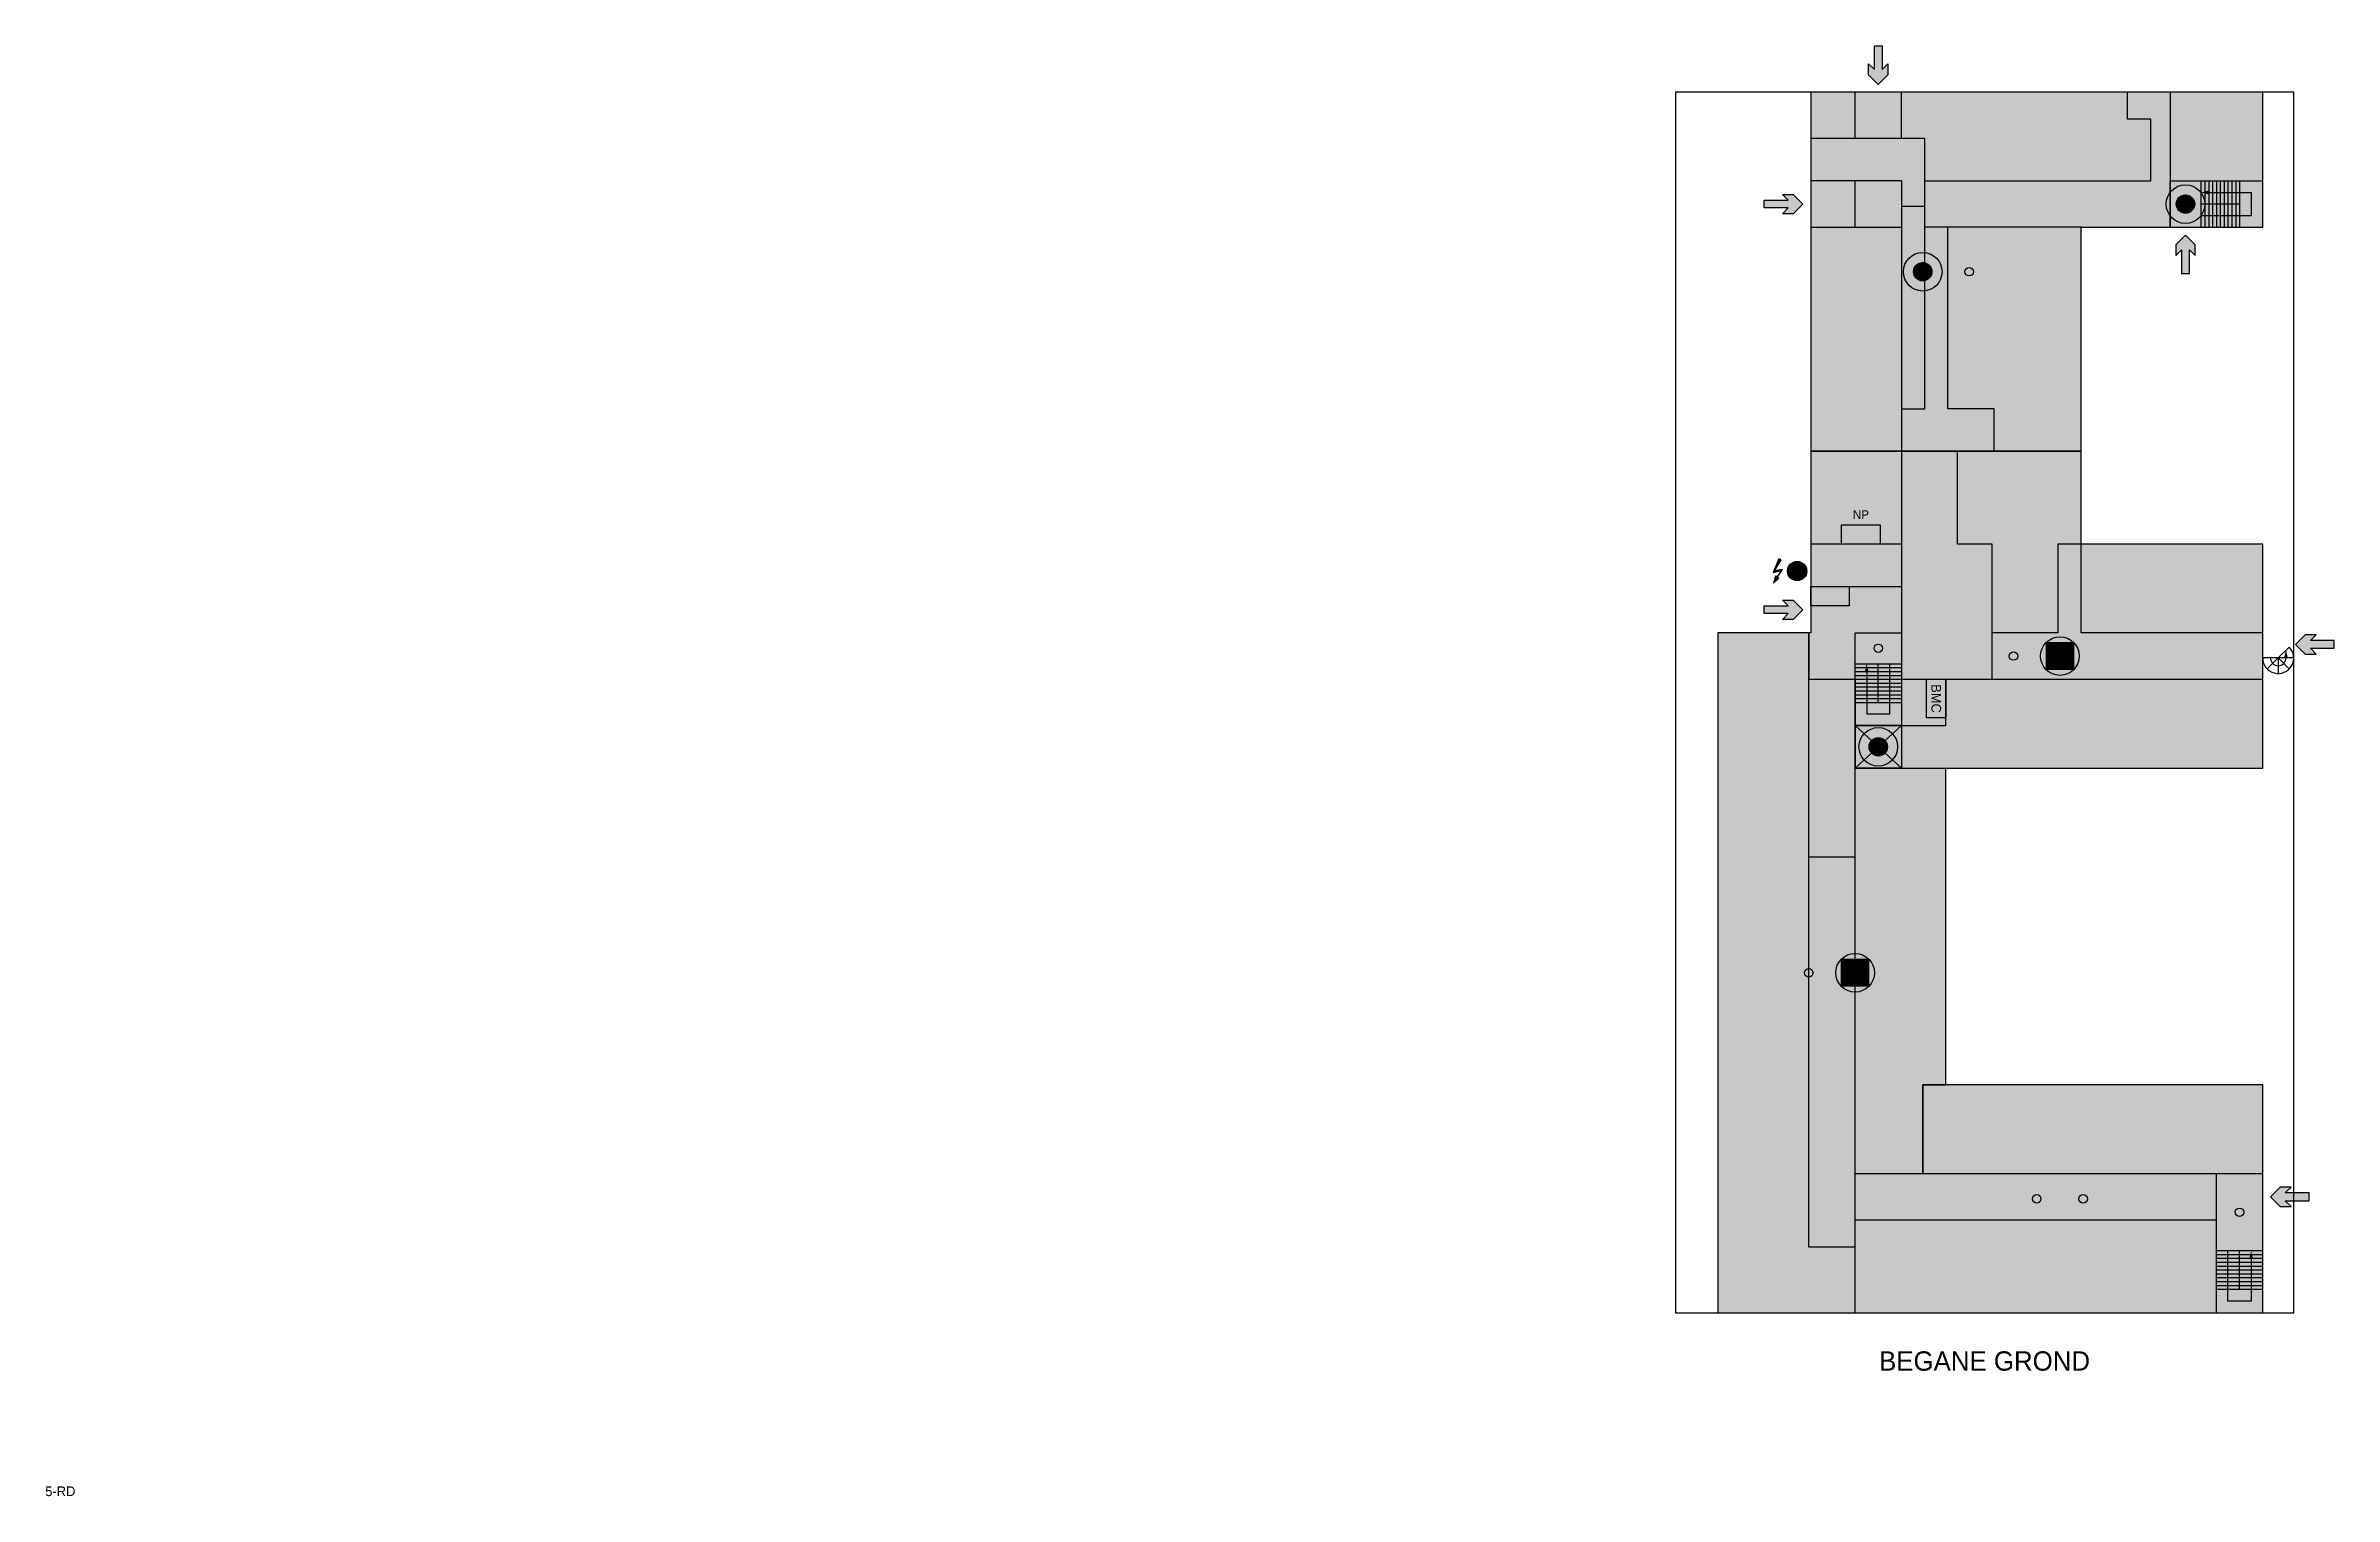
# Model space of a CAD drawing. Header units: millimetres. Extents: x 1 to 593, y -3 to 373.
import ezdxf
from ezdxf.enums import TextEntityAlignment as Align

# ---------------------------------------------------------------- set-up
doc = ezdxf.new("R2018")
doc.units = ezdxf.units.MM
for name, color, linetype in [('25', 7, 'Continuous'), ('35', 2, 'Continuous'), ('50', 3, 'Continuous'), ('ELEKTR', 7, 'Continuous'), ('FREESGAT', 7, 'Continuous'), ('GAT', 2, 'Continuous'), ('GATM', 2, 'Continuous'), ('Kleurhulp', 4, 'Continuous'), ('Lenskleur', 7, 'Continuous'), ('LIJST', 1, 'Continuous'), ('Ral 1108', 160, 'Continuous'), ('Ral 3020', 22, 'Continuous'), ('Ral 5103', 152, 'Continuous'), ('Ral 5112', 192, 'Continuous'), ('Ral 5113', 202, 'Continuous'), ('Ral 6027', 74, 'Continuous'), ('REF', 40, 'Continuous'), ('TEKST', 7, 'Continuous')]:
    doc.layers.add(name, color=color, linetype=linetype)
doc.styles.add('UV55', font='')
doc.styles.get('UV55').set_extended_font_data('Univers 55')

# ---------------------------------------------------------------- blocks, each defined once
blk = doc.blocks.new('BRANDWEERPANEEL')
at = {"layer": '25'}
h = blk.add_hatch(color=68, dxfattribs=at)
h.dxf.hatch_style = 1
h.paths.add_polyline_path([(5, 2.5), (-5, 2.5), (-5, -2.5), (5, -2.5)])
blk.add_solid([(-5, -2.5), (5, -2.5), (5, 2.5)], dxfattribs=at)
at = {"layer": '35'}
blk.add_lwpolyline([(5, 2.5), (5, -2.5), (-5, -2.5), (-5, 2.5)], close=True, dxfattribs=at)
at = {"layer": 'Kleurhulp'}
blk.add_lwpolyline([(-5, -2.5), (-5, 2.5), (5, 2.5), (5, -2.5)], close=True, dxfattribs=at)
blk = doc.blocks.new('FLITSLICHT')
at = {"layer": '25'}
h = blk.add_hatch(color=256, dxfattribs=at)
h.dxf.hatch_style = 1
h.paths.add_polyline_path([(-4.12, 2.88), (-4.75, 3.17), (-6.21, -0.34), (-4.13, 0.16), (-5.21, -1.56), (-5.6, -1.32), (-6.12, -3.12), (-4.78, -1.81), (-5.15, -1.59), (-3.78, 0.42), (-5.84, 0.02)])
h = blk.add_hatch(color=68, dxfattribs=at)
h.dxf.hatch_style = 1
h.paths.add_polyline_path([(2.5, 0, 1), (-2.5, 0, 1)])
blk.add_lwpolyline([(-6.12, -3.12), (-4.78, -1.81), (-5.15, -1.59), (-3.78, 0.42), (-5.84, 0.02), (-4.12, 2.88), (-4.75, 3.17), (-6.21, -0.34), (-4.13, 0.16), (-5.21, -1.56), (-5.6, -1.32)], close=True, dxfattribs=at)
at = {"layer": '35'}
for p, q in [((-1.77, -1.77), (1.77, 1.77)), ((-1.77, 1.77), (1.77, -1.77))]:
    blk.add_line(p, q, dxfattribs=at)
blk.add_circle((0, 0), 2.5, dxfattribs=at)
at = {"layer": 'Kleurhulp'}
blk.add_circle((0, 0), 2.5, dxfattribs=at)
blk = doc.blocks.new('BRANDMELDCENTRALE')
at = {"layer": '25'}
h = blk.add_hatch(color=68, dxfattribs=at)
h.dxf.hatch_style = 1
h.paths.add_polyline_path([(5, 2.5), (-5, 2.5), (-5, -2.5), (5, -2.5)])
at = {"layer": '35'}
blk.add_lwpolyline([(5, 2.5), (5, -2.5), (-5, -2.5), (-5, 2.5)], close=True, dxfattribs=at)
at = {"layer": 'Kleurhulp'}
blk.add_lwpolyline([(-5, -2.5), (-5, 2.5), (5, 2.5), (5, -2.5)], close=True, dxfattribs=at)
at = {"layer": 'TEKST', "style": 'UV55'}
blk.add_text('BMC', height=2.5, dxfattribs=at).set_placement((0, 0), align=Align.MIDDLE)
blk = doc.blocks.new('FIRE')
at = {"layer": 'Lenskleur'}
h = blk.add_hatch(color=256, dxfattribs=at)
h.dxf.hatch_style = 1
h.set_gradient(color1=(252, 32, 3), color2=(254, 166, 154), rotation=270, centered=1, tint=1, name='SPHERICAL')
h.paths.add_polyline_path([(2.5, 0, 1), (-2.5, 0, 1)])
at = {"layer": 'GAT'}
for p, q in [((-2, 0), (2, 0)), ((0, 2), (0, -2))]:
    blk.add_line(p, q, dxfattribs=at)
blk.add_circle((0, 0), 2, dxfattribs=at)
at = {"layer": 'GATM'}
for p, q in [((-2, 0), (2, 0)), ((0, 2), (0, -2))]:
    blk.add_line(p, q, dxfattribs=at)
blk.add_circle((0, 0), 2, dxfattribs=at)
at = {"layer": 'LIJST', "const_width": 0.475}
blk.add_lwpolyline([(0.48, 1.22, -0.135695), (1.34, 0.47, -1)], format="xyb", dxfattribs=at)
at = {"layer": 'LIJST'}
blk.add_circle((0, 0), 2.38, dxfattribs=at)
at = {"layer": 'REF'}
blk.add_circle((0, 0), 5, dxfattribs=at)
at = {"layer": 'ELEKTR', "flags": 9}
blk.add_attdef('ART_CODE', text='', height=1.5, dxfattribs=at).set_placement((-0.91, 6.06), align=Align.CENTER)
blk = doc.blocks.new('MANUAL FIRE')
at = {"layer": '25'}
h = blk.add_hatch(color=256, dxfattribs=at)
h.dxf.hatch_style = 1
h.paths.add_polyline_path([(3.5, 3.5), (-3.5, 3.5), (-3.5, -3.5), (3.5, -3.5)])
h.paths.add_polyline_path([(2.2, 0, -1), (-2.2, 0, -1)], flags=16)
at = {"layer": 'Lenskleur'}
h = blk.add_hatch(color=256, dxfattribs=at)
h.dxf.hatch_style = 1
h.set_gradient(color1=(252, 32, 3), color2=(254, 166, 154), rotation=270, centered=1, tint=1, name='SPHERICAL')
h.paths.add_polyline_path([(2.5, 0, 1), (-2.5, 0, 1)])
at = {"layer": '25'}
blk.add_lwpolyline([(3.5, -3.5), (-3.5, -3.5), (-3.5, 3.5), (3.5, 3.5)], close=True, dxfattribs=at)
at = {"layer": 'GAT'}
for p, q in [((-2, 0), (2, 0)), ((0, 2), (0, -2))]:
    blk.add_line(p, q, dxfattribs=at)
blk.add_circle((0, 0), 2, dxfattribs=at)
at = {"layer": 'GATM'}
for p, q in [((-2, 0), (2, 0)), ((0, 2), (0, -2))]:
    blk.add_line(p, q, dxfattribs=at)
blk.add_circle((0, 0), 2, dxfattribs=at)
at = {"layer": 'LIJST', "const_width": 0.475}
blk.add_lwpolyline([(0.48, 1.22, -0.135695), (1.34, 0.47, -1)], format="xyb", dxfattribs=at)
at = {"layer": 'LIJST'}
blk.add_circle((0, 0), 2.38, dxfattribs=at)
at = {"layer": 'REF'}
blk.add_circle((0, 0), 5, dxfattribs=at)
at = {"layer": 'ELEKTR', "flags": 9}
blk.add_attdef('ART_CODE', text='', height=1.5, dxfattribs=at).set_placement((-0.91, 6.06), align=Align.CENTER)
blk = doc.blocks.new('BRANDWEERINGANG')
at = {"layer": '25'}
h = blk.add_hatch(color=256, dxfattribs=at)
h.dxf.hatch_style = 1
h.paths.add_polyline_path([(5, 0), (2.5, 2.5), (-0.33, 2.5), (1.17, 1), (-5, 1), (-5, -1), (1.17, -1), (-0.33, -2.5), (2.5, -2.5)])
at = {"layer": '35'}
blk.add_lwpolyline([(2.5, 2.5), (5, 0), (2.5, -2.5), (-0.33, -2.5), (1.17, -1), (-5, -1), (-5, 1), (1.17, 1), (-0.33, 2.5)], close=True, dxfattribs=at)
blk = doc.blocks.new('NEVENINGANG')
at = {"layer": '25'}
h = blk.add_hatch(color=68, dxfattribs=at)
h.dxf.hatch_style = 1
h.paths.add_polyline_path([(5, 0), (2.5, 2.5), (-0.33, 2.5), (1.17, 1), (-5, 1), (-5, -1), (1.17, -1), (-0.33, -2.5), (2.5, -2.5)])
at = {"layer": '35'}
blk.add_lwpolyline([(2.5, 2.5), (5, 0), (2.5, -2.5), (-0.33, -2.5), (1.17, -1), (-5, -1), (-5, 1), (1.17, 1), (-0.33, 2.5)], close=True, dxfattribs=at)

msp = doc.modelspace()

# ---------------------------------------------------------------- hatches: boundary and pattern name
at = {"layer": 'Ral 1108'}
h = msp.add_hatch(color=256, dxfattribs=at)
h.dxf.hatch_style = 1
h.paths.add_polyline_path([(550.9, 337.98), (550.9, 325.98), (574.9, 325.98), (574.9, 337.98)])
h = msp.add_hatch(color=256, dxfattribs=at)
h.dxf.hatch_style = 1
h.paths.add_polyline_path([(469.4, 220.98), (469.4, 208.98), (469.4, 196.98), (481.4, 196.98), (481.4, 220.98)])
h = msp.add_hatch(color=256, dxfattribs=at)
h.dxf.hatch_style = 1
h.paths.add_polyline_path([(562.9, 80.98), (562.9, 44.98), (574.9, 44.98), (574.9, 80.98)])
at = {"layer": 'Ral 3020'}
h = msp.add_hatch(color=256, dxfattribs=at)
h.dxf.hatch_style = 1
h.paths.add_polyline_path([(469.4, 196.98), (469.4, 185.98), (481.4, 185.98), (481.4, 196.98)])
at = {"layer": 'Ral 5103'}
h = msp.add_hatch(color=256, dxfattribs=at)
h.dxf.hatch_style = 1
h.paths.add_polyline_path([(457.9, 360.98), (457.9, 267.98), (527.9, 267.98), (527.9, 325.98), (550.9, 325.98), (550.9, 337.98), (574.9, 337.98), (574.9, 360.98)])
at = {"layer": 'Ral 5112'}
h = msp.add_hatch(color=256, dxfattribs=at)
h.dxf.hatch_style = 1
h.paths.add_polyline_path([(433.9, 220.98), (433.9, 44.98), (469.4, 44.98), (469.4, 80.98), (486.9, 80.98), (486.9, 103.98), (492.9, 103.98), (492.9, 185.98), (469.4, 185.98), (469.4, 208.98), (457.4, 208.98), (457.4, 220.98)])
at = {"layer": 'Ral 5113'}
h = msp.add_hatch(color=256, dxfattribs=at)
h.dxf.hatch_style = 1
h.paths.add_polyline_path([(457.9, 267.98), (457.9, 232.98), (467.9, 232.98), (467.9, 227.98), (457.9, 227.98), (457.9, 220.98), (457.4, 220.98), (457.4, 208.98), (469.4, 208.98), (469.4, 220.98), (481.4, 220.98), (481.4, 196.98), (481.4, 185.98), (492.9, 185.98), (574.9, 185.98), (574.9, 243.98), (527.9, 243.98), (527.9, 267.98)])
h.paths.add_polyline_path([(475.9, 243.98), (465.9, 243.98), (465.9, 248.98), (475.9, 248.98)], flags=16)
h.paths.add_polyline_path([(492.9, 208.98), (492.9, 198.98), (487.9, 198.98), (487.9, 208.98)], flags=16)
at = {"layer": 'Ral 6027'}
h = msp.add_hatch(color=256, dxfattribs=at)
h.dxf.hatch_style = 1
h.paths.add_polyline_path([(492.9, 103.98), (486.9, 103.98), (486.9, 80.98), (469.4, 80.98), (469.4, 44.98), (562.9, 44.98), (562.9, 80.98), (574.9, 80.98), (574.9, 103.98)])

# ---------------------------------------------------------------- linework, layer by layer
at = {"layer": '25'}
for p, q in [((558.9, 337.98), (558.9, 331.98)), ((559.9, 337.98), (559.9, 331.98)), ((560.9, 337.98), (560.9, 331.98)), ((561.9, 337.98), (561.9, 331.98)), ((562.9, 337.98), (562.9, 331.98)), ((563.9, 337.98), (563.9, 331.98)), ((564.9, 337.98), (564.9, 331.98)), ((565.9, 337.98), (565.9, 331.98)), ((566.9, 337.98), (566.9, 331.98)), ((567.9, 337.98), (567.9, 331.98)), ((568.9, 337.98), (568.9, 331.98)), ((558.9, 331.98), (558.9, 325.98)), ((559.9, 331.98), (559.9, 325.98)), ((560.9, 334.98), (571.9, 334.98)), ((560.9, 331.98), (560.9, 325.98)), ((561.9, 331.98), (561.9, 325.98)), ((562.9, 331.98), (562.9, 325.98)), ((563.9, 331.98), (563.9, 325.98)), ((564.9, 331.98), (564.9, 325.98)), ((565.9, 331.98), (565.9, 325.98)), ((566.9, 331.98), (566.9, 325.98)), ((567.9, 331.98), (567.9, 325.98)), ((568.9, 331.98), (568.9, 325.98)), ((571.9, 334.98), (571.9, 328.98)), ((571.9, 328.98), (558.9, 328.98)), ((578.9, 214.48), (574.9, 214.48)), ((578.9, 214.48), (576.07, 211.65)), ((578.9, 214.48), (581.72, 217.3)), ((582.9, 214.48), (578.9, 214.48)), ((578.9, 214.48), (578.9, 210.48)), ((578.9, 214.48), (581.72, 211.65)), ((469.4, 212.98), (475.4, 212.98)), ((469.4, 211.98), (475.4, 211.98)), ((469.4, 210.98), (475.4, 210.98)), ((469.4, 209.98), (475.4, 209.98)), ((469.4, 208.98), (475.4, 208.98)), ((469.4, 207.98), (475.4, 207.98)), ((472.4, 210.98), (472.4, 199.98)), ((475.4, 212.98), (481.4, 212.98)), ((475.4, 211.98), (481.4, 211.98)), ((475.4, 210.98), (481.4, 210.98)), ((475.4, 209.98), (481.4, 209.98)), ((475.4, 208.98), (481.4, 208.98)), ((475.4, 207.98), (481.4, 207.98)), ((478.4, 199.98), (478.4, 212.98)), ((469.4, 206.98), (475.4, 206.98)), ((469.4, 205.98), (475.4, 205.98)), ((469.4, 204.98), (475.4, 204.98)), ((469.4, 203.98), (475.4, 203.98)), ((469.4, 202.98), (475.4, 202.98)), ((475.4, 206.98), (481.4, 206.98)), ((475.4, 205.98), (481.4, 205.98)), ((475.4, 204.98), (481.4, 204.98)), ((475.4, 203.98), (481.4, 203.98)), ((475.4, 202.98), (481.4, 202.98)), ((469.4, 196.98), (481.4, 185.98)), ((481.4, 196.98), (469.4, 185.98)), ((472.4, 199.98), (478.4, 199.98)), ((568.9, 60.98), (562.9, 60.98)), ((568.9, 59.98), (562.9, 59.98)), ((565.9, 47.98), (565.9, 60.98)), ((574.9, 60.98), (568.9, 60.98)), ((574.9, 59.98), (568.9, 59.98)), ((568.9, 58.98), (562.9, 58.98)), ((568.9, 57.98), (562.9, 57.98)), ((568.9, 56.98), (562.9, 56.98)), ((568.9, 55.98), (562.9, 55.98)), ((568.9, 54.98), (562.9, 54.98)), ((568.9, 53.98), (562.9, 53.98)), ((574.9, 58.98), (568.9, 58.98)), ((574.9, 57.98), (568.9, 57.98)), ((574.9, 56.98), (568.9, 56.98)), ((574.9, 55.98), (568.9, 55.98)), ((574.9, 54.98), (568.9, 54.98)), ((574.9, 53.98), (568.9, 53.98)), ((571.9, 58.98), (571.9, 47.98)), ((568.9, 52.98), (562.9, 52.98)), ((568.9, 51.98), (562.9, 51.98)), ((568.9, 50.98), (562.9, 50.98)), ((571.9, 47.98), (565.9, 47.98)), ((574.9, 52.98), (568.9, 52.98)), ((574.9, 51.98), (568.9, 51.98)), ((574.9, 50.98), (568.9, 50.98))]:
    msp.add_line(p, q, dxfattribs=at)
msp.add_arc((578.9, 214.48), 2, 180, 0, dxfattribs=at)
for points in [[(560.9, 335.48), (558.9, 334.98), (560.9, 334.48)], [(581.4, 214.48), (580.9, 216.48), (580.4, 214.48)], [(471.9, 210.98), (472.4, 212.98), (472.9, 210.98)], [(572.4, 58.98), (571.9, 60.98), (571.4, 58.98)]]:
    msp.add_solid(points, dxfattribs=at)
at = {"layer": '35'}
for p, q in [((469.4, 348.98), (469.4, 360.98)), ((481.4, 348.98), (481.4, 360.98)), ((539.9, 353.98), (539.9, 360.98)), ((550.9, 360.98), (550.9, 325.98)), ((545.9, 353.98), (539.9, 353.98)), ((545.9, 337.98), (545.9, 353.98)), ((487.4, 348.98), (457.9, 348.98)), ((487.4, 278.98), (487.4, 348.98)), ((481.4, 337.98), (457.9, 337.98)), ((469.4, 325.98), (469.4, 337.98)), ((481.4, 337.98), (481.4, 232.98)), ((487.4, 337.98), (545.9, 337.98)), ((550.9, 337.98), (574.9, 337.98)), ((568.9, 331.98), (558.9, 331.98)), ((457.9, 325.98), (481.4, 325.98)), ((481.4, 331.48), (487.4, 331.48)), ((527.9, 325.98), (487.4, 325.98)), ((493.4, 278.98), (493.4, 325.98)), ((481.4, 278.98), (487.4, 278.98)), ((505.4, 278.98), (493.4, 278.98)), ((505.4, 267.98), (505.4, 278.98)), ((527.9, 267.98), (457.9, 267.98)), ((495.9, 243.98), (495.9, 267.98)), ((481.4, 243.98), (457.9, 243.98)), ((504.9, 243.98), (495.9, 243.98)), ((504.9, 208.98), (504.9, 243.98)), ((527.9, 243.98), (521.9, 243.98)), ((521.9, 243.98), (521.9, 220.98)), ((527.9, 220.98), (527.9, 243.98)), ((457.9, 232.98), (481.4, 232.98)), ((481.4, 232.98), (481.4, 220.98)), ((457.4, 61.98), (457.4, 220.98)), ((469.4, 44.98), (469.4, 220.98)), ((469.4, 220.98), (481.4, 220.98)), ((481.4, 220.98), (481.4, 196.98)), ((521.9, 220.98), (504.9, 220.98)), ((574.9, 220.98), (527.9, 220.98)), ((457.4, 208.98), (469.4, 208.98)), ((475.4, 202.98), (475.4, 212.98)), ((481.4, 208.98), (574.9, 208.98)), ((492.9, 196.98), (492.9, 208.98)), ((481.4, 196.98), (469.4, 196.98)), ((481.4, 196.98), (481.4, 185.98)), ((481.4, 196.98), (492.9, 196.98)), ((481.4, 185.98), (469.4, 185.98)), ((481.4, 185.98), (492.9, 185.98)), ((457.4, 162.98), (469.4, 162.98)), ((492.9, 103.98), (486.9, 103.98)), ((486.9, 103.98), (486.9, 80.98)), ((469.4, 80.98), (574.9, 80.98)), ((562.9, 44.98), (562.9, 80.98)), ((562.9, 68.98), (469.4, 68.98)), ((469.4, 61.98), (457.4, 61.98)), ((568.9, 50.98), (568.9, 60.98))]:
    msp.add_line(p, q, dxfattribs=at)
msp.add_arc((578.9, 214.48), 4, 180, 45, dxfattribs=at)
at = {"layer": '50'}
for p, q in [((574.9, 360.98), (457.9, 360.98)), ((457.9, 360.98), (457.9, 220.98)), ((574.9, 325.98), (574.9, 360.98)), ((527.9, 243.98), (527.9, 325.98)), ((527.9, 325.98), (574.9, 325.98)), ((574.9, 243.98), (527.9, 243.98)), ((574.9, 185.98), (574.9, 243.98)), ((457.9, 220.98), (433.9, 220.98)), ((433.9, 220.98), (433.9, 44.98)), ((492.9, 103.98), (492.9, 185.98)), ((492.9, 185.98), (574.9, 185.98)), ((574.9, 103.98), (492.9, 103.98)), ((574.9, 44.98), (574.9, 103.98)), ((433.9, 44.98), (574.9, 44.98))]:
    msp.add_line(p, q, dxfattribs=at)
at = {"layer": 'FREESGAT'}
for centre in [(554.9, 331.98), (486.9, 314.48), (498.9, 314.48), (475.4, 216.98), (510.4, 214.98), (522.4, 214.98), (475.4, 191.48), (457.4, 132.98), (469.4, 132.98), (516.4, 74.48), (528.4, 74.48), (568.9, 70.98)]:
    msp.add_circle(centre, 1.1, dxfattribs=at)
at = {"layer": 'Kleurhulp'}
for points in [[(550.9, 325.98), (550.9, 337.98), (574.9, 337.98)], [(457.9, 267.98), (527.9, 267.98)], [(457.4, 220.98), (457.4, 208.98), (469.4, 208.98), (469.4, 185.98), (492.9, 185.98)], [(469.4, 208.98), (469.4, 220.98), (481.4, 220.98), (481.4, 196.98)], [(469.4, 44.98), (469.4, 80.98), (486.9, 80.98), (486.9, 103.98), (492.9, 103.98)], [(562.9, 44.98), (562.9, 80.98), (574.9, 80.98)]]:
    msp.add_lwpolyline(points, dxfattribs=at)
msp.add_lwpolyline([(469.4, 185.98), (469.4, 196.98), (481.4, 196.98), (481.4, 185.98)], close=True, dxfattribs=at)
at = {"layer": 'REF', "color": 4}
msp.add_lwpolyline([(582.9, 44.98), (582.9, 360.98), (422.9, 360.98), (422.9, 44.98)], close=True, dxfattribs=at)

# ---------------------------------------------------------------- block references
at = {"layer": '25'}
for name, p, rotation in [('NEVENINGANG', (475.4, 367.98), 270), ('BRANDWEERPANEEL', (470.9, 246.48), 180), ('BRANDMELDCENTRALE', (490.4, 203.98), 270)]:
    msp.add_blockref(name, p, dxfattribs=dict(at, rotation=rotation))
for name, p in [('NEVENINGANG', (450.9, 331.98)), ('FIRE', (554.9, 331.98)), ('FIRE', (486.9, 314.48)), ('BRANDWEERPANEEL', (462.9, 230.48)), ('BRANDWEERINGANG', (450.9, 226.98)), ('MANUAL FIRE', (522.4, 214.98)), ('MANUAL FIRE', (469.4, 132.98))]:
    msp.add_blockref(name, p, dxfattribs=at)
at = {"layer": '25', "xscale": -1, "rotation": 270}
msp.add_blockref('NEVENINGANG', (554.9, 318.98), dxfattribs=at)
at = {"layer": '25', "xscale": -1}
for p in [(588.4, 217.98), (581.9, 74.98)]:
    msp.add_blockref('NEVENINGANG', p, dxfattribs=at)
at = {"layer": '25'}
ref = msp.add_blockref('FIRE', (475.4, 191.48), dxfattribs=at)
lines = msp.add_mtext('5-RD', dxfattribs={"layer": 'ELEKTR', "color": 178, "true_color": 0x00050a, "insert": (1, 0, 1), "char_height": 2.5, "attachment_point": 1})
ref.add_attrib('TEK_KOMPNR', '', (1, 0, 1), dxfattribs={"flags": 150}).embed_mtext(lines)
at = {"layer": '35'}
msp.add_blockref('FLITSLICHT', (454.4, 236.98), dxfattribs=at)

# ---------------------------------------------------------------- texts
at = {"layer": 'TEKST', "style": 'UV55'}
msp.add_text('NP', height=2.25, dxfattribs=at).set_placement((470.9, 250.48), align=Align.CENTER)
at = {"layer": 'TEKST', "insert": (502.9, 34.98), "char_height": 5, "width": 138.311, "attachment_point": 2, "style": 'UV55'}
msp.add_mtext('BEGANE GROND', dxfattribs=at)

doc.saveas('drawing.dxf')
